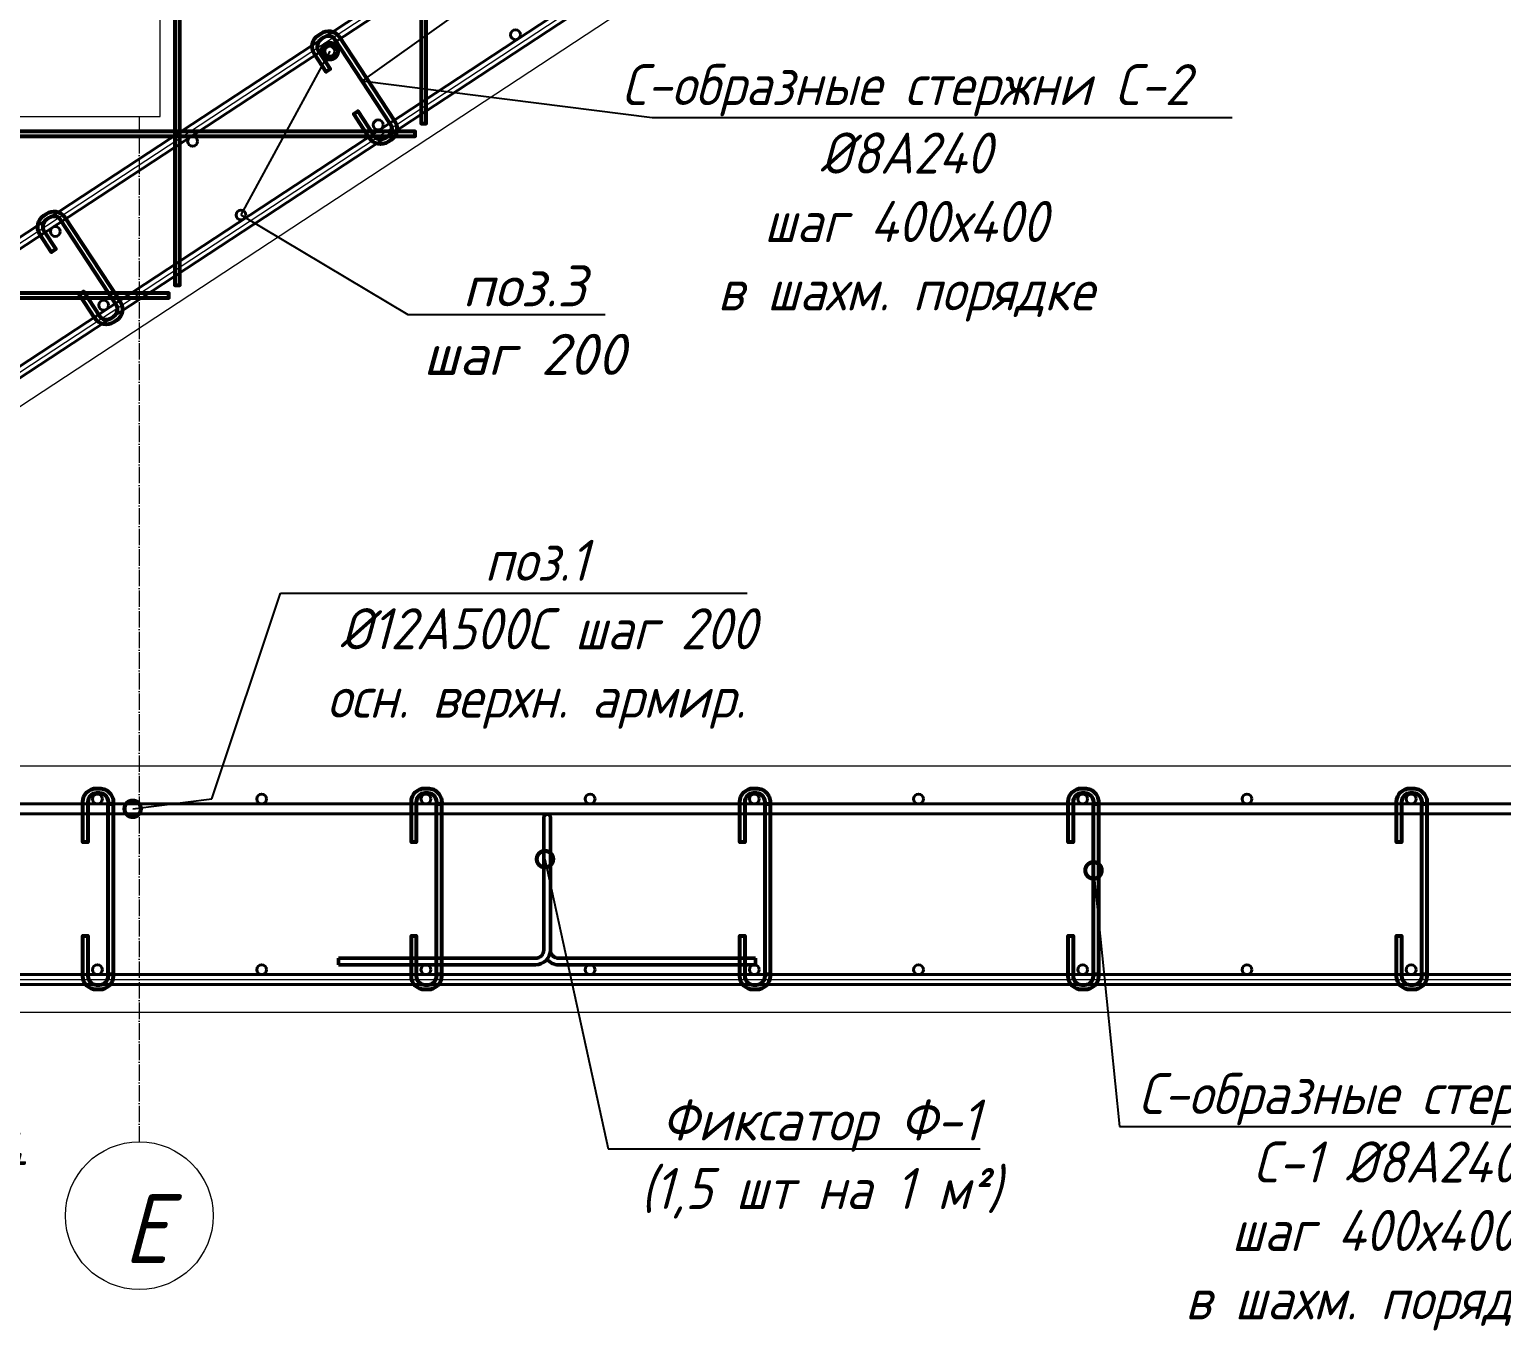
# Model space of a CAD drawing. Header units: millimetres. Extents: x 504091 to 2165846, y 135022 to 442887.
# Drawn here: x 1275628 to 1277421, y 234426 to 236013 of the extents above; entities that cross this region are included whole.
import ezdxf
from ezdxf import colors
from ezdxf.entities.mleader import LeaderData, LeaderLine
from ezdxf.math import Vec2, Vec3

# ---------------------------------------------------------------- set-up
doc = ezdxf.new("R2010")
doc.units = ezdxf.units.MM
doc.linetypes.add('ADSK_Линия сетки', pattern=[25, 20, -2.5, 0, -2.5])
doc.linetypes.add('осеваяX2', pattern=[4, 2.5, -0.5, 0.5, -0.5])
doc.layers.add('!Defpoints', color=255, linetype='Continuous', lineweight=5, plot=False)
for name, color, linetype, lineweight in [('Арматура 12', 26, 'Continuous', 50), ('К_Арматура 8', 134, 'Continuous', 50), ('КР_Арматура 12', 174, 'Continuous', 40), ('Монолит тонкий', 204, 'Continuous', 9), ('Оси', 165, 'осеваяX2', 13), ('Размер', 7, 'Continuous', 13), ('Размеры КР', 164, 'Continuous', 9)]:
    doc.layers.add(name, color=color, linetype=linetype, lineweight=lineweight)
doc.layers.add('Контур', color=7, linetype='Continuous')
doc.styles.add('GOST 2.304_new', font='isocpeur.ttf', dxfattribs={"width": 0.9, "oblique": 15})

# ---------------------------------------------------------------- blocks, each defined once
blk = doc.blocks.new('_DotSmall')
at = {"color": 0, "linetype": 'ByBlock', "lineweight": 35, "const_width": 0.5}
blk.add_lwpolyline([(-0.0625, 0, 1), (0.0625, 0, 1)], format="xyb", close=True, dxfattribs=at)
blk = doc.blocks.new('A$C087e266e')
at = {"layer": 'К_Арматура 8', "ltscale": 40}
for p, q in [((-29.1, 68.4), (-29.1, -93.2)), ((-21.1, 68.4), (-21.1, -93.2)), ((-279.1, -103.2), (-39.1, -103.2)), ((-279.1, -103.2), (-279.1, -111.2)), ((228.9, -103.2), (-11.1, -103.2)), ((228.9, -103.2), (228.9, -111.2)), ((-279.1, -111.2), (-39.1, -111.2)), ((228.9, -111.2), (-11.1, -111.2))]:
    blk.add_line(p, q, dxfattribs=at)
for centre, radius, start, end in [((-25.1, 68.4), 4, 0, 180), ((-39.1, -93.2), 10, 270, 0), ((-39.1, -93.2), 18, 270, 321.0576), ((-11.1, -93.2), 18, 180, 270), ((-11.1, -93.2), 10, 180, 270)]:
    blk.add_arc(centre, radius, start, end, dxfattribs=at)

msp = doc.modelspace()

# ---------------------------------------------------------------- linework, layer by layer
at = {"layer": '!Defpoints', "lineweight": 15, "ltscale": 100}
for points in [[(1274608.0874, 234856.6158, 0.414213562), (1274632.0874, 234880.6158), (1274632.0874, 235107.0122), (1279153.897, 238076.3338)], [(1275122.8384, 234856.6158, -0.414213562), (1275098.8384, 234880.6158), (1275098.8384, 235255.9759), (1279390.5344, 238076.3338)], [(1272387.0874, 234856.1307), (1279701.5007, 234856.1307, 0.414213562), (1279721.5007, 234876.1307), (1279721.5007, 238056.3338)]]:
    msp.add_lwpolyline(points, format="xyb", dxfattribs=at)
at = {"layer": 'Арматура 12', "lineweight": 53, "ltscale": 20}
for points in [[(1276117.0874, 236277.3338), (1276697.8937, 236277.3338), (1276697.8937, 236283.3338), (1276115.0874, 236283.3338, 0.414213562), (1276105.0874, 236273.3338), (1276105.0874, 235899.0109), (1276111.0874, 235899.0109), (1276111.0874, 236271.3338)], [(1275817.0874, 236080.3338), (1276397.8937, 236080.3338), (1276397.8937, 236086.3338), (1275815.0874, 236086.3338, 0.414213562), (1275805.0874, 236076.3338), (1275805.0874, 235702.0109), (1275811.0874, 235702.0109), (1275811.0874, 236074.3338)], [(1275999.7421, 236001.9164, 0.385584486), (1275986.4203, 236003.6189), (1275983.206, 236001.5082, 0.414213562), (1275980.1927, 235986.968), (1275994.2746, 235965.2539), (1275989.2593, 235961.9605), (1275975.1773, 235983.6746, -0.414213562), (1275979.9126, 236006.5236), (1275983.1269, 236008.6342, -0.394921318), (1276004.7547, 236005.2139, -0.242110317)], [(1276071.964, 235902.8724), (1276072.9279, 235901.4045, -0.414213562), (1276068.1926, 235878.5555), (1276064.9784, 235876.4448, -0.414213562), (1276042.1294, 235881.1801), (1276023.0076, 235910.4742), (1276028.0229, 235913.7676), (1276047.1447, 235884.4735, 0.414213562), (1276061.685, 235881.4601), (1276064.8992, 235883.5708, 0.414213562), (1276067.9126, 235898.1111), (1276066.9487, 235899.579)], [(1275517.0874, 235883.3338), (1276097.8937, 235883.3338), (1276097.8937, 235889.3338), (1275515.0874, 235889.3338, 0.414213562), (1275505.0874, 235879.3338), (1275505.0874, 235505.0109), (1275511.0874, 235505.0109), (1275511.0874, 235877.3338)], [(1275665.4253, 235782.2979, 0.385584486), (1275652.1034, 235784.0005), (1275648.8892, 235781.8898, 0.414213562), (1275645.8758, 235767.3495), (1275659.9578, 235745.6354), (1275654.9425, 235742.342), (1275640.8605, 235764.0561, -0.414213562), (1275645.5958, 235786.9051), (1275648.81, 235789.0158, -0.394921318), (1275670.4379, 235785.5955, -0.242110317)], [(1275217.0874, 235686.3338), (1275797.8937, 235686.3338), (1275797.8937, 235692.3338), (1275215.0874, 235692.3338, 0.414213562), (1275205.0874, 235682.3338), (1275205.0874, 235308.0109), (1275211.0874, 235308.0109), (1275211.0874, 235680.3338)], [(1275737.6472, 235683.254), (1275738.6111, 235681.786, -0.414213562), (1275733.8758, 235658.937), (1275730.6616, 235656.8264, -0.414213562), (1275707.8126, 235661.5617), (1275688.6908, 235690.8557), (1275693.7061, 235694.1491), (1275712.8279, 235664.8551, 0.414213562), (1275727.3682, 235661.8417), (1275730.5824, 235663.9524, 0.414213562), (1275733.5958, 235678.4926), (1275732.6318, 235679.9606)], [(1275723.9793, 235070.1307, 0.468919726), (1275713.4793, 235083.0346), (1275709.6341, 235083.0346, 0.414213562), (1275699.1341, 235072.5346), (1275699.1341, 235023.619), (1275693.1341, 235023.619), (1275693.1341, 235072.5346, -0.414213562), (1275709.6341, 235089.0346), (1275713.4793, 235089.0346, -0.450955437), (1275729.9793, 235070.1307, -0.242110317)], [(1276123.9793, 235070.1307, 0.468919726), (1276113.4793, 235083.0346), (1276109.6341, 235083.0346, 0.414213562), (1276099.1341, 235072.5346), (1276099.1341, 235023.619), (1276093.1341, 235023.619), (1276093.1341, 235072.5346, -0.414213562), (1276109.6341, 235089.0346), (1276113.4793, 235089.0346, -0.450955437), (1276129.9793, 235070.1307, -0.242110317)], [(1276523.9793, 235070.1307, 0.468919726), (1276513.4793, 235083.0346), (1276509.6341, 235083.0346, 0.414213562), (1276499.1341, 235072.5346), (1276499.1341, 235023.619), (1276493.1341, 235023.619), (1276493.1341, 235072.5346, -0.414213562), (1276509.6341, 235089.0346), (1276513.4793, 235089.0346, -0.450955437), (1276529.9793, 235070.1307, -0.242110317)], [(1276923.9793, 235070.1307, 0.468919726), (1276913.4793, 235083.0346), (1276909.6341, 235083.0346, 0.414213562), (1276899.1341, 235072.5346), (1276899.1341, 235023.619), (1276893.1341, 235023.619), (1276893.1341, 235072.5346, -0.414213562), (1276909.6341, 235089.0346), (1276913.4793, 235089.0346, -0.450955437), (1276929.9793, 235070.1307, -0.242110317)], [(1277323.9793, 235070.1307, 0.468919726), (1277313.4793, 235083.0346), (1277309.6341, 235083.0346, 0.414213562), (1277299.1341, 235072.5346), (1277299.1341, 235023.619), (1277293.1341, 235023.619), (1277293.1341, 235072.5346, -0.414213562), (1277309.6341, 235089.0346), (1277313.4793, 235089.0346, -0.450955437), (1277329.9793, 235070.1307, -0.242110317)], [(1275729.9793, 234862.1307), (1275729.9793, 234860.3746, -0.414213562), (1275713.4793, 234843.8746), (1275709.6341, 234843.8746, -0.414213562), (1275693.1341, 234860.3746), (1275693.1341, 234909.3045), (1275699.1341, 234909.3045), (1275699.1341, 234860.3746, 0.414213562), (1275709.6341, 234849.8746), (1275713.4793, 234849.8746, 0.414213562), (1275723.9793, 234860.3746), (1275723.9793, 234862.1307)], [(1276129.9793, 234862.1307), (1276129.9793, 234860.3746, -0.414213562), (1276113.4793, 234843.8746), (1276109.6341, 234843.8746, -0.414213562), (1276093.1341, 234860.3746), (1276093.1341, 234909.3045), (1276099.1341, 234909.3045), (1276099.1341, 234860.3746, 0.414213562), (1276109.6341, 234849.8746), (1276113.4793, 234849.8746, 0.414213562), (1276123.9793, 234860.3746), (1276123.9793, 234862.1307)], [(1276529.9793, 234862.1307), (1276529.9793, 234860.3746, -0.414213562), (1276513.4793, 234843.8746), (1276509.6341, 234843.8746, -0.414213562), (1276493.1341, 234860.3746), (1276493.1341, 234909.3045), (1276499.1341, 234909.3045), (1276499.1341, 234860.3746, 0.414213562), (1276509.6341, 234849.8746), (1276513.4793, 234849.8746, 0.414213562), (1276523.9793, 234860.3746), (1276523.9793, 234862.1307)], [(1276929.9793, 234862.1307), (1276929.9793, 234860.3746, -0.414213562), (1276913.4793, 234843.8746), (1276909.6341, 234843.8746, -0.414213562), (1276893.1341, 234860.3746), (1276893.1341, 234909.3045), (1276899.1341, 234909.3045), (1276899.1341, 234860.3746, 0.414213562), (1276909.6341, 234849.8746), (1276913.4793, 234849.8746, 0.414213562), (1276923.9793, 234860.3746), (1276923.9793, 234862.1307)], [(1277329.9793, 234862.1307), (1277329.9793, 234860.3746, -0.414213562), (1277313.4793, 234843.8746), (1277309.6341, 234843.8746, -0.414213562), (1277293.1341, 234860.3746), (1277293.1341, 234909.3045), (1277299.1341, 234909.3045), (1277299.1341, 234860.3746, 0.414213562), (1277309.6341, 234849.8746), (1277313.4793, 234849.8746, 0.414213562), (1277323.9793, 234860.3746), (1277323.9793, 234862.1307)]]:
    msp.add_lwpolyline(points, format="xyb", dxfattribs=at)
for points in [[(1276067.0433, 235899.4272), (1275999.7421, 236001.9164)], [(1276004.7547, 236005.2139), (1276072.0575, 235902.7224)], [(1275732.7265, 235679.8088), (1275665.4253, 235782.2979)], [(1275670.4379, 235785.5955), (1275737.7407, 235683.1039)]]:
    msp.add_lwpolyline(points, dxfattribs=at)
for points in [[(1275723.9793, 234862.1307), (1275723.9793, 235070.1307), (1275729.9793, 235070.1307), (1275729.9793, 234862.1307)], [(1276123.9793, 234862.1307), (1276123.9793, 235070.1307), (1276129.9793, 235070.1307), (1276129.9793, 234862.1307)], [(1276523.9793, 234862.1307), (1276523.9793, 235070.1307), (1276529.9793, 235070.1307), (1276529.9793, 234862.1307)], [(1276923.9793, 234862.1307), (1276923.9793, 235070.1307), (1276929.9793, 235070.1307), (1276929.9793, 234862.1307)], [(1277323.9793, 234862.1307), (1277323.9793, 235070.1307), (1277329.9793, 235070.1307), (1277329.9793, 234862.1307)]]:
    msp.add_lwpolyline(points, close=True, dxfattribs=at)
at = {"layer": 'Контур', "lineweight": 20}
msp.add_circle((1275761.8206, 234568.5594), 90, dxfattribs=at)
at = {"layer": 'КР_Арматура 12', "ltscale": 12}
for p, q in [((1274635.1094, 235116.1747), (1279067.9325, 238027.0618)), ((1274890.682, 235126.3622), (1279304.6269, 238027.058)), ((1274647.1094, 235109.6987), (1279071.5203, 238015.0618)), ((1275113.8543, 235258.6642), (1279308.217, 238015.058)), ((1280046.5007, 235070.1307), (1274638.0874, 235070.1307)), ((1280046.5007, 235058.1307), (1274638.0874, 235058.1307))]:
    msp.add_line(p, q, dxfattribs=at)
for points in [[(1272387.0874, 234850.1307), (1279707.5007, 234850.1307, 0.414213562), (1279727.5007, 234870.1307), (1279727.5007, 238056.3338)], [(1274631.6715, 234862.1307), (1279695.5007, 234862.1307, 0.414213562), (1279715.5007, 234882.1307), (1279715.5007, 238056.3338)]]:
    msp.add_lwpolyline(points, format="xyb", dxfattribs=at)
for centre in [(1276219.9841, 236006.9471), (1275993.8429, 235986.9594), (1276052.7681, 235897.2256), (1275826.7036, 235877.1211), (1275885.6288, 235787.3873), (1275659.5261, 235767.341), (1275718.4895, 235677.549), (1275710.8384, 235076.1307), (1275910.8384, 235076.1307), (1276110.8384, 235076.1307), (1276310.8384, 235076.1307), (1276510.8384, 235076.1307), (1276710.8384, 235076.1307), (1276910.8384, 235076.1307), (1277110.8384, 235076.1307), (1277310.8384, 235076.1307), (1275710.8384, 234868.1307), (1275910.8384, 234868.1307), (1276110.8384, 234868.1307), (1276310.8384, 234868.1307), (1276510.8384, 234868.1307), (1276710.8384, 234868.1307), (1276910.8384, 234868.1307), (1277110.8384, 234868.1307), (1277310.8384, 234868.1307)]:
    msp.add_circle(centre, 6, dxfattribs=at)
at = {"layer": 'Монолит тонкий', "lineweight": 13, "ltscale": 100}
for p, q in [((1275143.8384, 235243.6672), (1279146.8841, 237874.3338)), ((1275143.8384, 235116.3338), (1279566.5007, 235116.3338)), ((1272367.0874, 234816.3338), (1280066.5007, 234816.3338))]:
    msp.add_line(p, q, dxfattribs=at)
msp.add_lwpolyline([(1275487.0874, 235907.3338), (1275787.0874, 235907.3338), (1275787.0874, 236104.3338), (1276087.0874, 236104.3338), (1276087.0874, 236301.3338), (1276387.0874, 236301.3338), (1276387.0874, 236498.3338), (1276687.0874, 236498.3338), (1276687.0874, 236695.3338), (1276987.0874, 236695.3338), (1276987.0874, 236892.3338), (1277287.0874, 236892.3338), (1277287.0874, 237089.3338), (1277587.0874, 237089.3338), (1277587.0874, 237286.3338), (1277887.0874, 237286.3338), (1277887.0874, 237483.3338), (1278187.0874, 237483.3338), (1278187.0874, 237680.3338), (1278487.0874, 237680.3338), (1278487.0874, 237877.3338), (1278787.0874, 237877.3338)], dxfattribs=at)
at = {"layer": 'Оси', "linetype": 'ADSK_Линия сетки'}
msp.add_line((1275761.8206, 235907.3338), (1275761.8206, 234658.5594), dxfattribs=at)

# ---------------------------------------------------------------- block references
at = {"layer": 'Размеры КР', "lineweight": 20, "xscale": -1}
msp.add_blockref('A$C087e266e', (1276233.3258, 234985.3409), dxfattribs=at)

# ---------------------------------------------------------------- texts
at = {"layer": 'Оси', "insert": (1275770.2654, 234552.8824), "char_height": 84, "width": 55.728, "attachment_point": 5, "line_spacing_factor": 1.022766, "style": 'GOST 2.304_new'}
msp.add_mtext('\\pt89.999,180.0015,270.0005,359.9995,449.9985,540.001,630,719.999,810.0015,900.0005,989.9995,1079.9985,1170.001,1260,1349.999,1440.0015,1530.0005,1619.9995,1709.9985,1800.001,1890,1979.999,2070.0015,2160.0005,2249.9995,2339.9985,2430.001,2520,2609.999,2700.0015,2790.0005,2879.9995;Е', dxfattribs=at)

# ---------------------------------------------------------------- leaders
at = {"layer": 'Размер', "ltscale": 20}
ml = msp.add_multileader_mtext('Standard', dxfattribs=at)
ml.set_content('\\A1;С-образные стержни С-2 %%C8А240\\Pшаг 400х400\\Pв шахм. порядке ', color=256, style='GOST 2.304_new')
ml.set_leader_properties()
ml.set_arrow_properties(name='DOTSMALL')
ml.build(insert=Vec2(0, 0))
ml.multileader.update_dxf_attribs({"text_left_attachment_type": 6, "text_right_attachment_type": 6, "arrow_head_size": 40})
ctx = ml.context
ctx.base_point, ctx.char_height, ctx.arrow_head_size, ctx.landing_gap_size, ctx.plane_origin = Vec3(1276394.2917, 235906.2353), 50, 40, 0, Vec3(1273313.3262, 265911.311)
ctx.left_attachment, ctx.right_attachment, ctx.text_align_type = 6, 6, 1
notes = []
notes.append((ctx, [(1, (1, 1, 0), (1276386.2917, 235906.2353), (1, 0), 8, [(0, [(1276359.416, 236183.5384), (1276033.3927, 235950.6718)], 0, [])])]))
ctx.mtext.insert, ctx.mtext.rotation, ctx.mtext.width, ctx.mtext.alignment, ctx.mtext.flow_direction = Vec3(1276695.234, 235971.2353), 6.283185307, 691.770084, 2, 5
ml = msp.add_multileader_mtext('Standard', dxfattribs=at)
ml.set_content('\\A1;{\\W1;поз.3\\Pшаг 200}', color=256, style='GOST 2.304_new')
ml.set_leader_properties()
ml.set_arrow_properties(name='DOTSMALL')
ml.build(insert=Vec2(0, 0))
ml.multileader.update_dxf_attribs({"text_left_attachment_type": 6, "text_right_attachment_type": 6, "dogleg_length": 4, "arrow_head_size": 40})
ctx = ml.context
ctx.base_point, ctx.char_height, ctx.arrow_head_size, ctx.landing_gap_size, ctx.plane_origin = Vec3(1276096.756, 235666.0636), 50, 40, 0, Vec3(1230481.7842, 526771.7794)
ctx.left_attachment, ctx.right_attachment, ctx.text_align_type = 6, 6, 1
notes.append((ctx, [(1, (1, 1, 0), (1276088.756, 235666.0636), (1, 0), 8, [(0, [(1275993.8429, 235986.9594), (1275885.4757, 235787.7881)], 0, [])])]))
ctx.mtext.insert, ctx.mtext.rotation, ctx.mtext.width, ctx.mtext.alignment, ctx.mtext.flow_direction = Vec3(1276230.6439, 235726.0636), 6.283185307, 511.854399, 2, 5
ml = msp.add_multileader_mtext('Standard', dxfattribs=at)
ml.set_content('\\A1;поз.1\\P %%C12А500С шаг 200\\Pосн. верхн. армир.', color=256, style='GOST 2.304_new')
ml.set_leader_properties()
ml.set_arrow_properties(name='DOTSMALL')
ml.build(insert=Vec2(0, 0))
ml.multileader.update_dxf_attribs({"text_left_attachment_type": 6, "text_right_attachment_type": 6, "arrow_head_size": 40})
ctx = ml.context
ctx.base_point, ctx.char_height, ctx.arrow_head_size, ctx.landing_gap_size, ctx.plane_origin = Vec3(1275941.8933, 235326.8223), 50, 40, 0, Vec3(1273553.2516, 264771.7938)
ctx.left_attachment, ctx.right_attachment, ctx.text_align_type = 6, 6, 1
notes.append((ctx, [(1, (1, 1, 0), (1275933.8933, 235326.8223), (1, 0), 8, [(1, [(1275753.7295, 235064.1307), (1275850.0874, 235076.1307)], 0, [])])]))
ctx.mtext.insert, ctx.mtext.rotation, ctx.mtext.width, ctx.mtext.alignment, ctx.mtext.flow_direction = Vec3(1276245.3869, 235391.8223), 6.283185307, 896.133701, 2, 5
ml = msp.add_multileader_mtext('Standard', dxfattribs=at)
ml.set_content('\\A1;{\\W1;Выпуски В-4\\Pшаг 200}', color=256, style='GOST 2.304_new')
ml.set_leader_properties()
ml.set_arrow_properties(name='DOTSMALL')
ml.build(insert=Vec2(0, 0))
ml.multileader.update_dxf_attribs({"text_left_attachment_type": 6, "text_right_attachment_type": 6, "dogleg_length": 4, "arrow_head_size": 40})
ctx = ml.context
ctx.base_point, ctx.char_height, ctx.arrow_head_size, ctx.landing_gap_size, ctx.plane_origin = Vec3(1275213.2515, 234609.9269), 50, 40, 0, Vec3(1231223.2253, 525115.4115)
ctx.left_attachment, ctx.right_attachment, ctx.text_align_type = 6, 6, 1
notes.append((ctx, [(1, (1, 1, 0), (1275205.2515, 234609.9269), (1, 0), 8, [(1, [(1275092.8384, 235175.2445)], 0, [])])]))
ctx.mtext.insert, ctx.mtext.rotation, ctx.mtext.width, ctx.mtext.alignment, ctx.mtext.flow_direction = Vec3(1275419.149, 234669.9269), 6.283185307, 511.854399, 2, 5
ml = msp.add_multileader_mtext('Standard', dxfattribs=at)
ml.set_content('\\A1;Фиксатор Ф-1 \\P(1,5 шт на 1 м²)', color=256, style='GOST 2.304_new')
ml.set_leader_properties()
ml.set_arrow_properties(name='DOTSMALL')
ml.build(insert=Vec2(0, 0))
ml.multileader.update_dxf_attribs({"text_left_attachment_type": 6, "text_right_attachment_type": 6, "arrow_head_size": 40})
ctx = ml.context
ctx.base_point, ctx.char_height, ctx.arrow_head_size, ctx.landing_gap_size, ctx.plane_origin = Vec3(1276340.7926, 234650.0396), 50, 40, 0, Vec3(1277246.999, 263933.6099)
ctx.left_attachment, ctx.right_attachment, ctx.text_align_type = 6, 6, 1
notes.append((ctx, [(0, (1, 1, 0), (1276332.7926, 234650.0396), (1, 0), 8, [(1, [(1276255.8805, 235002.8272)], 0, [])])]))
ctx.mtext.insert, ctx.mtext.width, ctx.mtext.alignment, ctx.mtext.flow_direction = Vec3(1276591.6517, 234710.0396), 543.43425, 2, 5
ml = msp.add_multileader_mtext('Standard', dxfattribs=at)
ml.set_content('\\A1;С-образные стержни\\P С-1 %%C8А240\\Pшаг 400х400\\Pв шахм. порядке ', color=256, style='GOST 2.304_new')
ml.set_leader_properties()
ml.set_arrow_properties(name='DOTSMALL')
ml.build(insert=Vec2(0, 0))
ml.multileader.update_dxf_attribs({"text_left_attachment_type": 6, "text_right_attachment_type": 6, "arrow_head_size": 40})
ctx = ml.context
ctx.base_point, ctx.char_height, ctx.arrow_head_size, ctx.landing_gap_size, ctx.plane_origin = Vec3(1276963.6717, 234677.2979), 50, 40, 0, Vec3(1274767.132, 264665.7825)
ctx.left_attachment, ctx.right_attachment, ctx.text_align_type = 6, 6, 1
notes.append((ctx, [(1, (1, 1, 0), (1276955.6717, 234677.2979), (1, 0), 8, [(1, [(1276923.9793, 234989.1258)], 0, [])])]))
ctx.mtext.insert, ctx.mtext.rotation, ctx.mtext.width, ctx.mtext.alignment, ctx.mtext.flow_direction = Vec3(1277264.6141, 234742.2979), 6.283185307, 896.133701, 2, 5
for ctx, leaders in notes:
    for number, flags, end, landing, length, lines in leaders:
        leader = LeaderData()
        leader.index, (leader.has_last_leader_line, leader.has_dogleg_vector, leader.attachment_direction) = number, flags
        leader.last_leader_point, leader.dogleg_vector, leader.dogleg_length = Vec3(end), Vec3(landing), length
        for number, points, colour, breaks in lines:
            line = LeaderLine()
            line.index, line.vertices, line.color, line.breaks = number, Vec3.list(points), colors.encode_raw_color(colour), breaks
            leader.lines.append(line)
        ctx.leaders.append(leader)

doc.saveas('drawing.dxf')
